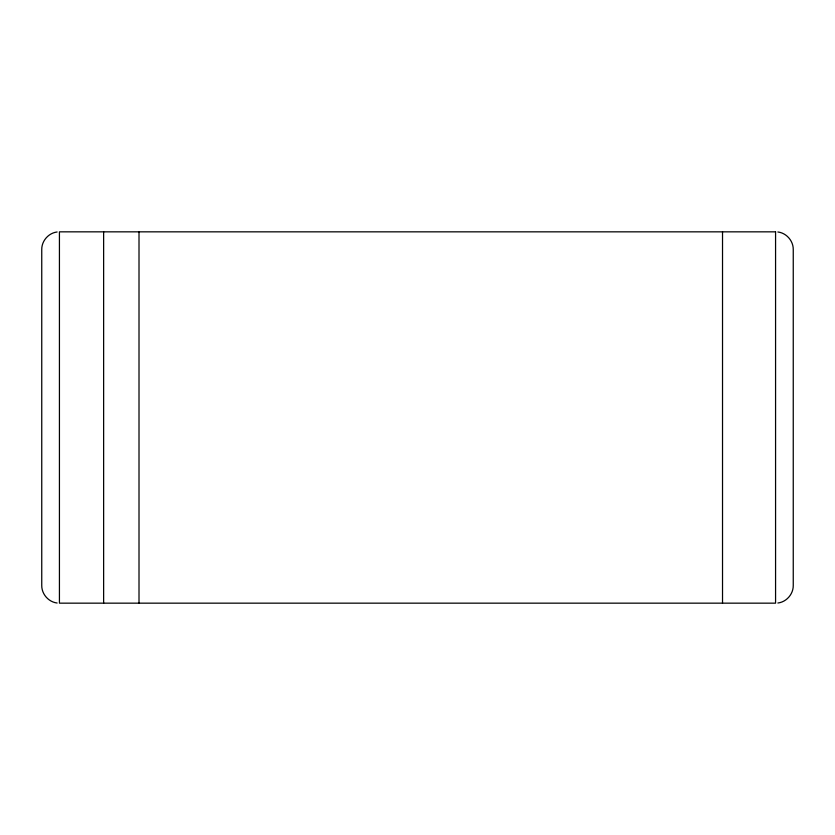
<?xml version="1.0" encoding="UTF-8"?>
<svg xmlns="http://www.w3.org/2000/svg" width="835" height="835" viewBox="0 0 835 835"><rect width="100%" height="100%" fill="white"/><g stroke="black" fill="none" stroke-linecap="round" stroke-linejoin="round"><path stroke-width="1.25" d="M57.124 231.984C48.566 232.975 41.614 240.898 41.75 249.519L41.75 585.481C41.614 594.103 48.566 602.025 57.124 603.016M777.876 603.016C786.434 602.025 793.386 594.103 793.25 585.481L793.25 249.519C793.386 240.898 786.434 232.975 777.876 231.984M722.525 231.838L722.525 603.162M139.007 231.838L139.007 603.162M103.634 231.838L103.634 603.162M775.569 231.838L59.431 231.838L59.431 603.162L775.569 603.162L775.569 231.838"/></g></svg>
